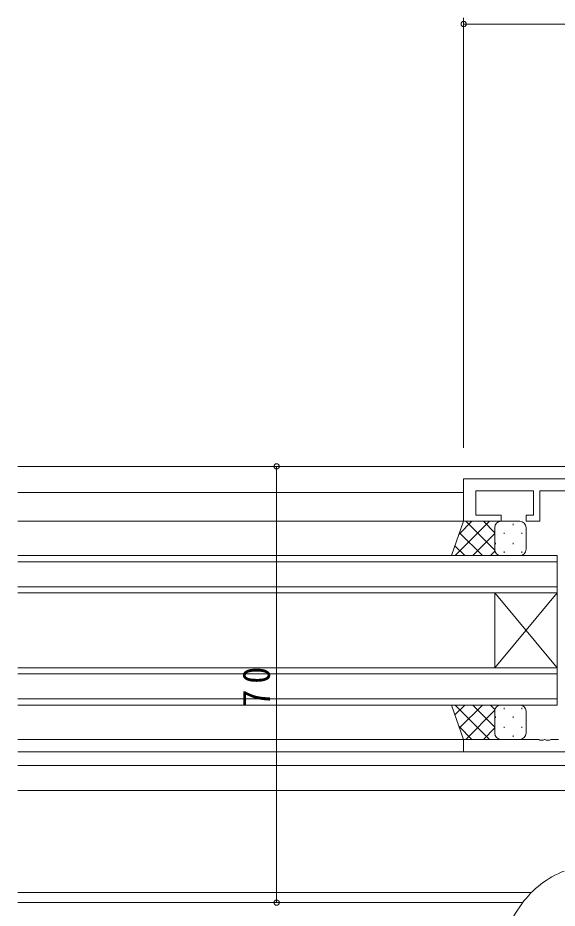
# Model space of a CAD drawing. Units: millimetres on the paper. Extents: x -420 to 373, y -297 to 267.
# Drawn here: x 66.1 to 152.6, y -162.4 to -19.5 of the extents above; entities that cross this region are included whole.
import ezdxf

# ---------------------------------------------------------------- set-up
doc = ezdxf.new("R2010")
doc.units = ezdxf.units.MM
for name, color, linetype, lineweight in [('0-3_YKK_11', 7, 'Continuous', 9), ('0-4_YKK_12', 2, 'Continuous', 9), ('0-5_YKK_13', 4, 'Continuous', 9), ('0-7_YKK_D', 6, 'Continuous', 9)]:
    doc.layers.add(name, color=color, linetype=linetype, lineweight=lineweight)
doc.styles.add('ＭＳ ゴシック', font='')
doc.styles.get('ＭＳ ゴシック').set_extended_font_data('MS Gothic')

msp = doc.modelspace()

# ---------------------------------------------------------------- linework, layer by layer
at = {"layer": '0-3_YKK_11'}
for p, q in [((137.601, -93.456), (137.601, -100.256)), ((207.601, -93.456), (137.601, -93.456)), ((139.531, -95.386), (148.801, -95.386)), ((139.531, -99.256), (139.531, -95.386)), ((148.801, -95.386), (148.801, -99.256)), ((149.801, -95.386), (154.642, -95.386)), ((149.801, -100.256), (149.801, -95.386)), ((143.601, -99.256), (139.531, -99.256)), ((143.601, -100.256), (143.601, -99.256)), ((147.601, -99.256), (147.601, -100.256)), ((148.801, -99.256), (147.601, -99.256)), ((137.601, -100.256), (143.601, -100.256)), ((147.601, -100.256), (149.801, -100.256)), ((137.601, -135.256), (149.642, -135.256)), ((137.601, -137.256), (137.601, -135.256)), ((149.642, -135.256), (149.826, -135.376)), ((149.826, -135.376), (150.376, -135.376)), ((150.376, -135.376), (150.559, -135.256)), ((150.559, -135.256), (150.642, -135.256)), ((150.642, -135.256), (150.826, -135.376)), ((150.826, -135.376), (151.375, -135.376)), ((151.375, -135.376), (151.559, -135.256)), ((151.559, -135.256), (152.801, -135.256)), ((155.601, -137.256), (137.601, -137.256))]:
    msp.add_line(p, q, dxfattribs=at)
at = {"layer": '0-4_YKK_12'}
for p, q in [((66.101, -91.456), (161.723, -91.456)), ((66.101, -95.656), (137.601, -95.656)), ((66.101, -95.656), (137.601, -95.656)), ((66.101, -100.256), (138.101, -100.256)), ((66.101, -100.256), (137.98, -100.256)), ((66.101, -105.756), (152.6, -105.756)), ((152.6, -106.756), (66.101, -106.756)), ((152.6, -105.756), (152.6, -111.756)), ((66.101, -110.756), (152.6, -110.756)), ((152.6, -111.756), (66.101, -111.756)), ((152.6, -111.756), (142.6, -123.756)), ((152.6, -123.756), (142.6, -111.756)), ((142.6, -123.756), (142.6, -111.756)), ((152.6, -123.756), (152.6, -111.756)), ((66.101, -123.756), (152.6, -123.756)), ((152.6, -123.756), (152.6, -129.756)), ((152.6, -124.756), (66.101, -124.756)), ((66.101, -128.756), (152.6, -128.756)), ((152.6, -129.756), (66.101, -129.756)), ((66.101, -135.256), (137.601, -135.256)), ((66.101, -135.256), (137.601, -135.256)), ((66.101, -137.256), (137.901, -137.256)), ((66.101, -137.256), (155.601, -137.256)), ((66.101, -139.456), (179.671, -139.456)), ((66.101, -139.456), (155.901, -139.456)), ((66.101, -143.456), (158.09, -143.456)), ((66.101, -159.826), (148.33, -159.826)), ((66.101, -161.456), (147.081, -161.456))]:
    msp.add_line(p, q, dxfattribs=at)
at = {"layer": '0-5_YKK_13'}
for p, q in [((135.636, -105.756), (137.601, -100.256)), ((136.253, -105.756), (141.753, -100.256)), ((136.865, -102.315), (138.925, -100.256)), ((137.601, -100.256), (143.601, -100.256)), ((137.942, -100.256), (142.601, -104.915)), ((140.77, -100.256), (142.601, -102.086)), ((142.601, -101.256), (142.601, -104.756)), ((142.691, -100.841), (142.691, -100.876)), ((143.599, -100.256), (143.599, -100.256)), ((146.601, -100.256), (143.601, -100.256)), ((145.521, -100.676), (145.521, -100.876)), ((147.601, -104.757), (147.601, -101.256)), ((136.946, -102.089), (140.613, -105.756)), ((139.081, -105.756), (142.601, -102.237)), ((144.106, -102.091), (144.106, -102.291)), ((146.936, -102.091), (146.936, -102.291)), ((136.202, -104.173), (137.785, -105.756)), ((142.691, -103.706), (142.691, -103.906)), ((145.521, -103.706), (145.521, -103.906)), ((141.91, -105.756), (142.601, -105.065)), ((144.106, -105.121), (144.106, -105.321)), ((146.936, -105.121), (146.936, -105.321)), ((143.601, -105.756), (135.636, -105.756)), ((143.601, -105.756), (146.601, -105.756)), ((135.636, -129.756), (137.601, -135.256)), ((143.601, -129.756), (135.636, -129.756)), ((136.202, -131.339), (137.785, -129.756)), ((136.253, -129.756), (141.753, -135.256)), ((136.946, -133.423), (140.613, -129.756)), ((139.081, -129.756), (142.601, -133.275)), ((141.91, -129.756), (142.601, -130.447)), ((143.601, -129.756), (146.601, -129.756)), ((137.942, -135.256), (142.601, -130.597)), ((142.601, -134.256), (142.601, -130.756)), ((144.106, -130.391), (144.106, -130.191)), ((146.936, -130.391), (146.936, -130.191)), ((147.601, -130.755), (147.601, -134.256)), ((142.691, -131.806), (142.691, -131.606)), ((145.521, -131.806), (145.521, -131.606)), ((136.865, -133.196), (138.925, -135.256)), ((140.77, -135.256), (142.601, -133.425)), ((144.106, -133.421), (144.106, -133.221)), ((146.936, -133.421), (146.936, -133.221)), ((137.601, -135.256), (143.601, -135.256)), ((142.691, -134.67), (142.691, -134.636)), ((143.599, -135.256), (143.599, -135.256)), ((146.601, -135.256), (143.601, -135.256)), ((145.521, -134.836), (145.521, -134.636))]:
    msp.add_line(p, q, dxfattribs=at)
for centre, radius, start, end in [((143.601, -101.256), 1, 90.00009, 180.00009), ((146.601, -101.256), 1, 0.00009, 90.00009), ((143.601, -104.756), 1, 180.00009, 270.00009), ((146.601, -104.756), 1, 270.00009, 0.00009), ((143.601, -130.756), 1, 89.99976, 179.99976), ((146.601, -130.756), 1, 359.99976, 89.99976), ((143.601, -134.256), 1, 179.99976, 269.99976), ((146.601, -134.256), 1, 269.99976, 359.99976), ((159.137, -170.383), 15, 111.10054, 144.3228), ((179.444, -184.963), 40, 144.3228, 158.51498)]:
    msp.add_arc(centre, radius, start, end, dxfattribs=at)
at = {"layer": '0-7_YKK_D'}
for p, q in [((137.601, -88.456), (137.601, -19.456)), ((137.601, -20.456), (207.601, -20.456)), ((120.745, -91.456), (106.601, -91.456)), ((107.601, -91.456), (107.601, -161.456)), ((120.745, -161.456), (106.601, -161.456))]:
    msp.add_line(p, q, dxfattribs=at)
for centre in [(137.601, -20.456), (107.601, -91.456), (107.601, -161.456)]:
    msp.add_circle(centre, 0.425, dxfattribs=at)

# ---------------------------------------------------------------- texts
at = {"layer": '0-7_YKK_D', "color": 3, "insert": (106.601, -129.976), "char_height": 4.399, "attachment_point": 7, "rotation": 90, "style": 'ＭＳ ゴシック'}
msp.add_mtext('\\T1.36;\\W0.9;70', dxfattribs=at)

doc.saveas('drawing.dxf')
